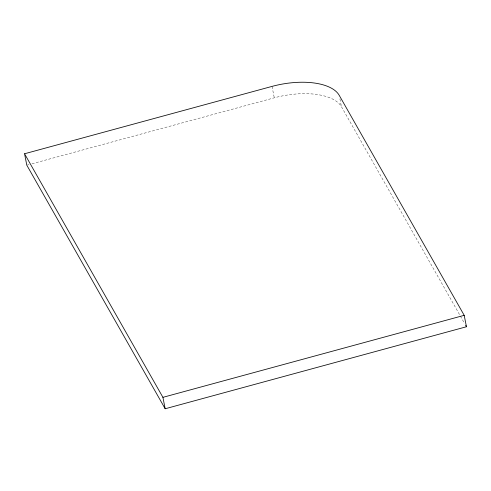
<?xml version="1.0" encoding="UTF-8"?>
<svg xmlns="http://www.w3.org/2000/svg" width="491" height="491" viewBox="0 0 491 491"><rect width="100%" height="100%" fill="white"/><g stroke="black" fill="none" stroke-linecap="round" stroke-linejoin="round"><path stroke-width="0.37" stroke-dasharray="2.46 1.84" d="M27.539 164.988L29.018 164.583M31.97 163.779L274.279 97.819A56.275 26.023 -11.1 0 1 341.466 106.75L460.012 315.425M460.392 316.087L464.554 323.422M339.919 98.894L341.466 106.75M272.026 86.398L274.279 97.819"/><path stroke-width="0.74" d="M24.55 153.763L272.026 86.398A56.275 26.023 -11.1 0 1 339.22 95.328L464.198 315.332L466.45 326.754L165.172 408.764L26.802 165.185L24.55 153.763L162.92 397.342L165.172 408.764M162.92 397.342L464.198 315.332M465.695 325.423L466.45 326.754"/></g></svg>
